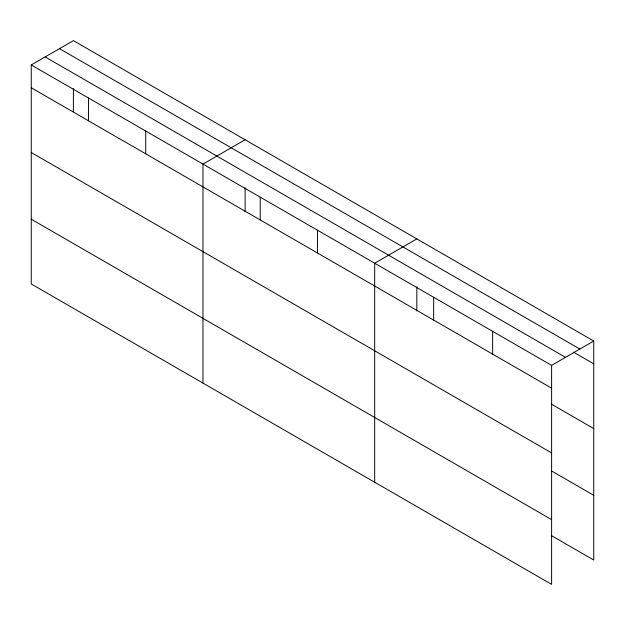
<?xml version="1.0" encoding="UTF-8"?>
<svg xmlns="http://www.w3.org/2000/svg" width="625" height="625" viewBox="0 0 625 625"><rect width="100%" height="100%" fill="white"/><g stroke="black" fill="none" stroke-linecap="round" stroke-linejoin="round"><path stroke-width="0.94" d="M73.391 111.734L73.391 88.539M551.609 452.922L551.609 365.375L31.25 64.945L31.25 283.961L551.609 584.383L551.609 452.922L31.25 152.5M551.625 535.734L593.75 560.055L593.75 341.039L73.391 40.617L31.25 64.945M245.109 139.758L202.969 164.086L202.969 383.102M416.828 238.898L374.688 263.227L374.688 482.242M551.609 365.375L593.75 341.039M59.484 48.648L579.844 349.07M573.531 352.164L593.75 363.844M45.156 56.914L565.516 357.344M31.25 87.75L551.609 388.172M551.625 404.273L593.75 428.594M551.625 470.984L593.75 495.305M31.25 219.211L551.609 519.633M492.633 331.32L492.633 354.125M433.656 297.273L433.656 320.078M416.828 286.82L416.828 310.984M317.445 230.18L317.445 252.977M260.211 197.133L260.211 219.93M245.109 187.68L245.109 211.844M145.727 131.039L145.727 153.844M88.492 97.992L88.492 120.797"/></g></svg>
